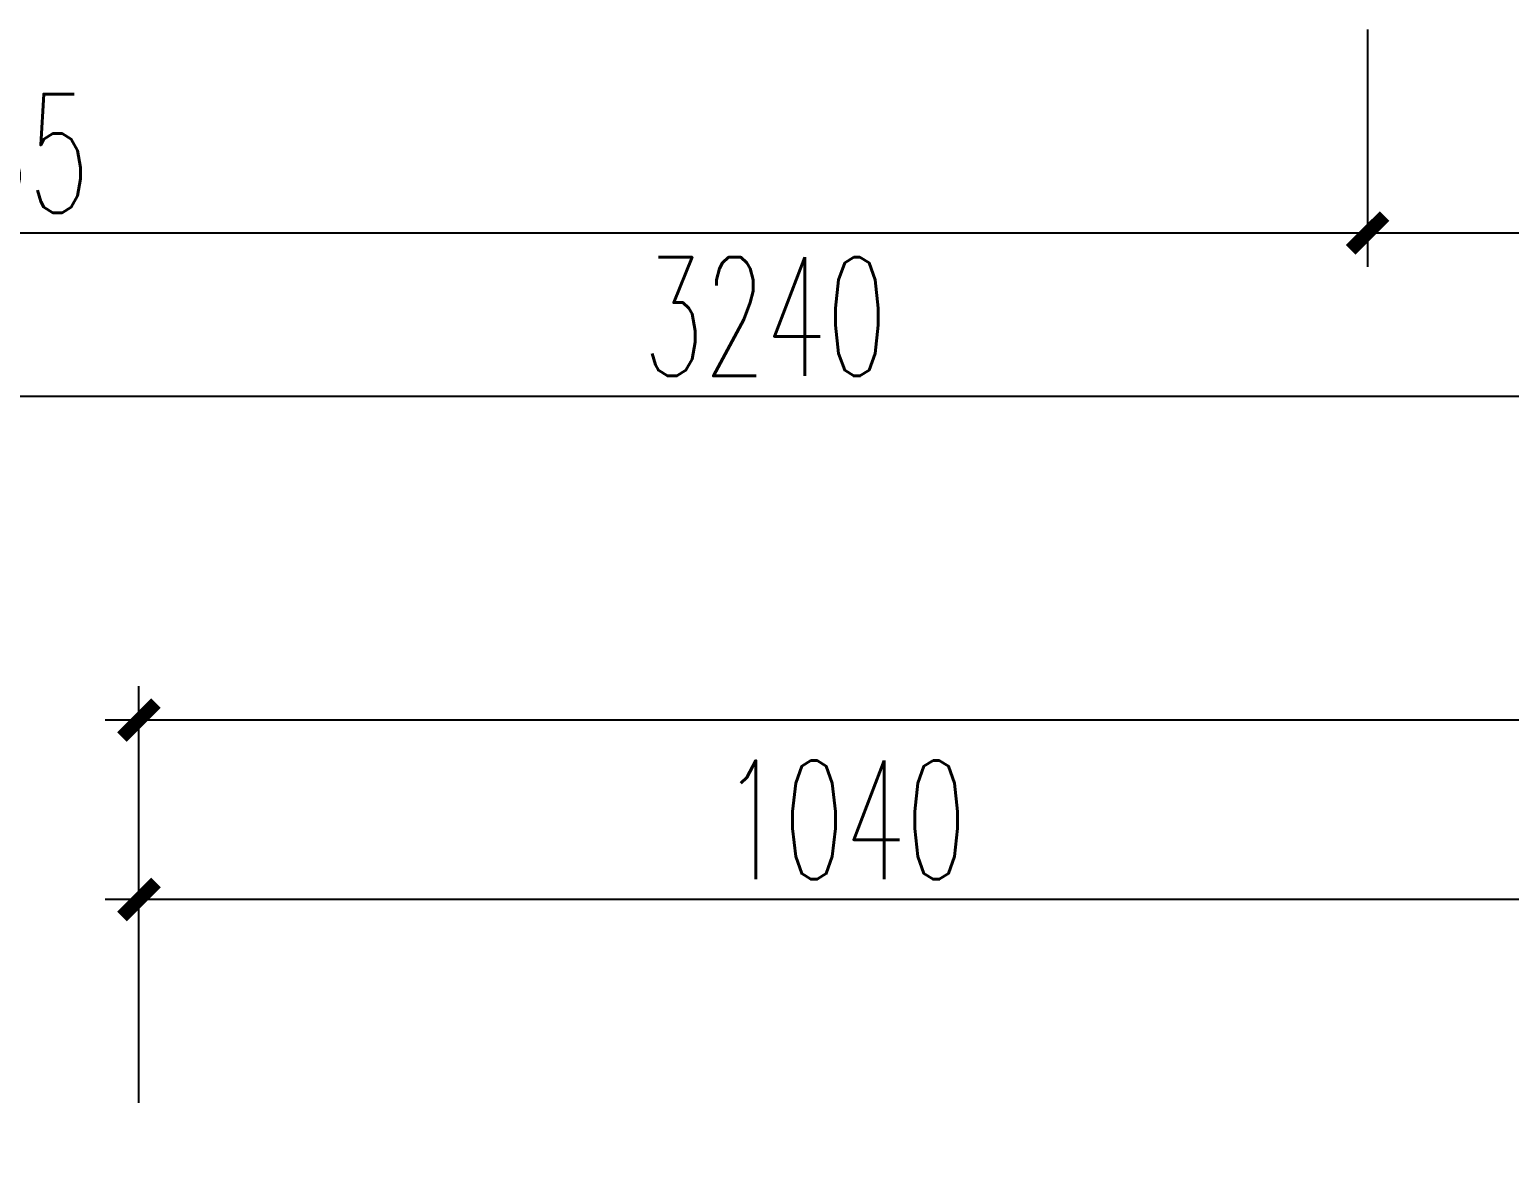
# Model space of a CAD drawing. Header units: inches. Extents: x 24920 to 61775, y 10942 to 38819.
# Drawn here: x 56694 to 57784, y 29438 to 30269 of the extents above; entities that cross this region are included whole.
import ezdxf

# ---------------------------------------------------------------- set-up
doc = ezdxf.new("R2010")
doc.units = ezdxf.units.IN
doc.header["$MEASUREMENT"] = 0
doc.header["$PDMODE"] = 1
doc.styles.add('DIM', font='simplex.shx', dxfattribs={"width": 0.6, "bigfont": 'extfont.shx'})
doc.dimstyles.new('1比25', dxfattribs={"dimscale": 25, "dimtxt": 3.5, "dimasz": 1, "dimexe": 1, "dimexo": 1, "dimgap": 0.6, "dimtad": 1, "dimdec": 0, "dimrnd": 5, "dimzin": 0, "dimdsep": 46, "dimtxsty": 'DIM', "dimblk": 'ARCHTICK', "dimcen": 0.09, "dimdle": 1, "dimclrd": 1, "dimclre": 1, "dimclrt": 1, "dimadec": 0, "dimazin": 0, "dimtfac": 1, "dimtdec": 0, "dimtix": 1, "dimtmove": 2, "dimatfit": 3, "dimldrblk": '引线箭头（自定义）', "dimfxl": 0, "dimtolj": 1, "dimtzin": 0, "dimarcsym": 0})

# ---------------------------------------------------------------- blocks, each defined once
blk = doc.blocks.new('_ArchTick')
at = {"color": 0, "linetype": 'ByBlock', "const_width": 0.4}
blk.add_lwpolyline([(-0.5, -0.5), (0.5, 0.5)], dxfattribs=at)
blk = doc.blocks.new('*D934')
at = {"color": 1, "lineweight": -2, "transparency": 16777216}
for p, q in [((55615.8, 30093.2), (55615.8, 29918.2)), ((57679.6, 30093.2), (57679.6, 29918.2)), ((55590.8, 29943.2), (57704.6, 29943.2))]:
    blk.add_line(p, q, dxfattribs=at)
at = {"layer": 'Defpoints', "color": 0, "transparency": 16777216}
for p in [(57679.6, 30897.7), (55615.8, 30342.1), (57679.6, 29943.2)]:
    blk.add_point(p, dxfattribs=at)
at = {"color": 1, "lineweight": -2, "transparency": 16777216, "xscale": 25, "yscale": 25, "zscale": 25, "rotation": 180}
blk.add_blockref('_ArchTick', (55615.8, 29943.2), dxfattribs=at)
at = {"color": 1, "lineweight": -2, "transparency": 16777216, "xscale": 25, "yscale": 25, "zscale": 25}
blk.add_blockref('_ArchTick', (57679.6, 29943.2), dxfattribs=at)
at = {"color": 1, "transparency": 16777216, "insert": (56647.7, 30001.9), "char_height": 87.5, "attachment_point": 5, "style": 'DIM'}
blk.add_mtext('\\A1;2065', dxfattribs=at)
blk = doc.blocks.new('引线箭头（自定义）')
at = {"linetype": 'ByBlock', "lineweight": -2}
h = blk.add_hatch(color=8, dxfattribs=at)
h.dxf.hatch_style = 1
h.paths.add_polyline_path([(-1.195, -0.955), (-0.315, 0), (-1.201, 0.958), (-0.912, 1.212), (0, 0), (-0.912, -1.209)])
at = {"color": 0, "linetype": 'ByBlock', "lineweight": -2}
blk.add_line((-0.315, 0), (-4.751, 0), dxfattribs=at)
blk.add_lwpolyline([(-1.195, -0.955), (-0.315, 0), (-1.201, 0.958), (-0.912, 1.212), (0, 0), (-0.912, -1.209)], close=True, dxfattribs=at)
blk = doc.blocks.new('*D935')
at = {"color": 1, "lineweight": -2, "transparency": 16777216}
for p, q in [((57679.6, 30093.2), (57679.6, 29918.2)), ((58855.6, 30093.2), (58855.6, 29918.2)), ((57654.6, 29943.2), (58880.6, 29943.2))]:
    blk.add_line(p, q, dxfattribs=at)
at = {"layer": 'Defpoints', "color": 0, "transparency": 16777216}
for p in [(57679.6, 30897.7), (58855.6, 30421.5), (58855.6, 29943.2)]:
    blk.add_point(p, dxfattribs=at)
at = {"color": 1, "lineweight": -2, "transparency": 16777216, "xscale": 25, "yscale": 25, "zscale": 25, "rotation": 180}
blk.add_blockref('_ArchTick', (57679.6, 29943.2), dxfattribs=at)
at = {"color": 1, "lineweight": -2, "transparency": 16777216, "xscale": 25, "yscale": 25, "zscale": 25}
blk.add_blockref('_ArchTick', (58855.6, 29943.2), dxfattribs=at)
at = {"color": 1, "transparency": 16777216, "insert": (58267.6, 30001.9), "char_height": 87.5, "attachment_point": 5, "style": 'DIM'}
blk.add_mtext('\\A1;1175', dxfattribs=at)
blk = doc.blocks.new('*D936')
at = {"color": 1, "lineweight": -2, "transparency": 16777216}
for p, q in [((55615.8, 29972.8), (55615.8, 29797.8)), ((58855.6, 29972.8), (58855.6, 29797.8)), ((55590.8, 29822.8), (58880.6, 29822.8))]:
    blk.add_line(p, q, dxfattribs=at)
at = {"layer": 'Defpoints', "color": 0, "transparency": 16777216}
for p in [(55615.8, 30125.5), (58855.6, 30005.7), (58855.6, 29822.8)]:
    blk.add_point(p, dxfattribs=at)
at = {"color": 1, "lineweight": -2, "transparency": 16777216, "xscale": 25, "yscale": 25, "zscale": 25, "rotation": 180}
blk.add_blockref('_ArchTick', (55615.8, 29822.8), dxfattribs=at)
at = {"color": 1, "lineweight": -2, "transparency": 16777216, "xscale": 25, "yscale": 25, "zscale": 25}
blk.add_blockref('_ArchTick', (58855.6, 29822.8), dxfattribs=at)
at = {"color": 1, "transparency": 16777216, "insert": (57235.7, 29881.5), "char_height": 87.5, "attachment_point": 5, "style": 'DIM'}
blk.add_mtext('\\A1;3240', dxfattribs=at)
blk = doc.blocks.new('*D1515')
at = {"color": 1, "lineweight": -2, "transparency": 16777216}
for p, q in [((56945.6, 29301.7), (56945.6, 29476.7)), ((57985.6, 29301.7), (57985.6, 29476.7)), ((58010.6, 29451.7), (56920.6, 29451.7))]:
    blk.add_line(p, q, dxfattribs=at)
at = {"layer": 'Defpoints', "color": 0, "transparency": 16777216}
for p in [(56945.6, 29451.7), (56945.6, 28915.9), (57985.6, 28915.9)]:
    blk.add_point(p, dxfattribs=at)
at = {"color": 1, "lineweight": -2, "transparency": 16777216, "xscale": 25, "yscale": 25, "zscale": 25, "rotation": 180}
blk.add_blockref('_ArchTick', (56945.6, 29451.7), dxfattribs=at)
at = {"color": 1, "lineweight": -2, "transparency": 16777216, "xscale": 25, "yscale": 25, "zscale": 25}
blk.add_blockref('_ArchTick', (57985.6, 29451.7), dxfattribs=at)
at = {"color": 1, "transparency": 16777216, "insert": (57465.6, 29510.4), "char_height": 87.5, "attachment_point": 5, "style": 'DIM'}
blk.add_mtext('\\A1;1040', dxfattribs=at)
blk = doc.blocks.new('*D1516')
at = {"color": 1, "lineweight": -2, "transparency": 16777216}
for p, q in [((56945.6, 29434), (56945.6, 29609)), ((60875.6, 29434), (60875.6, 29609)), ((60900.6, 29584), (56920.6, 29584))]:
    blk.add_line(p, q, dxfattribs=at)
at = {"layer": 'Defpoints', "color": 0, "transparency": 16777216}
for p in [(56945.6, 29584), (56945.6, 29325.9), (60875.6, 29325.9)]:
    blk.add_point(p, dxfattribs=at)
at = {"color": 1, "lineweight": -2, "transparency": 16777216, "xscale": 25, "yscale": 25, "zscale": 25, "rotation": 180}
blk.add_blockref('_ArchTick', (56945.6, 29584), dxfattribs=at)
at = {"color": 1, "lineweight": -2, "transparency": 16777216, "xscale": 25, "yscale": 25, "zscale": 25}
blk.add_blockref('_ArchTick', (60875.6, 29584), dxfattribs=at)
at = {"color": 1, "transparency": 16777216, "insert": (58910.6, 29642.8), "char_height": 87.5, "attachment_point": 5, "style": 'DIM'}
blk.add_mtext('\\A1;3930', dxfattribs=at)
blk = doc.blocks.new('sgg')
for base, p1, p2, picture, middle in [((57679.6, 29943.2), (55615.8, 30342.1), (57679.6, 30897.7), '*D934', (56647.7, 30001.9)), ((58855.6, 29943.2), (57679.6, 30897.7), (58855.6, 30421.5), '*D935', (58267.6, 30001.9)), ((58855.6, 29822.8), (55615.8, 30125.5), (58855.6, 30005.7), '*D936', (57235.7, 29881.5))]:
    dim = blk.add_linear_dim(base=base, p1=p1, p2=p2, dimstyle='1比25')
    dim.commit()
    dim.dimension.update_dxf_attribs({"geometry": picture, "text_midpoint": middle})
blk = doc.blocks.new('herhh')
for base, p1, p2, picture, middle in [((56945.6, 29584), (60875.6, 29325.9), (56945.6, 29325.9), '*D1516', (58910.6, 29642.8)), ((56945.6, 29451.7), (57985.6, 28915.9), (56945.6, 28915.9), '*D1515', (57465.6, 29510.4))]:
    dim = blk.add_linear_dim(base=base, p1=p1, p2=p2, dimstyle='1比25')
    dim.commit()
    dim.dimension.update_dxf_attribs({"geometry": picture, "text_midpoint": middle})

msp = doc.modelspace()

# ---------------------------------------------------------------- block references
for name, p in [('sgg', (0, 175.5)), ('herhh', (-171.5, 175.5))]:
    msp.add_blockref(name, p)

doc.saveas('drawing.dxf')
